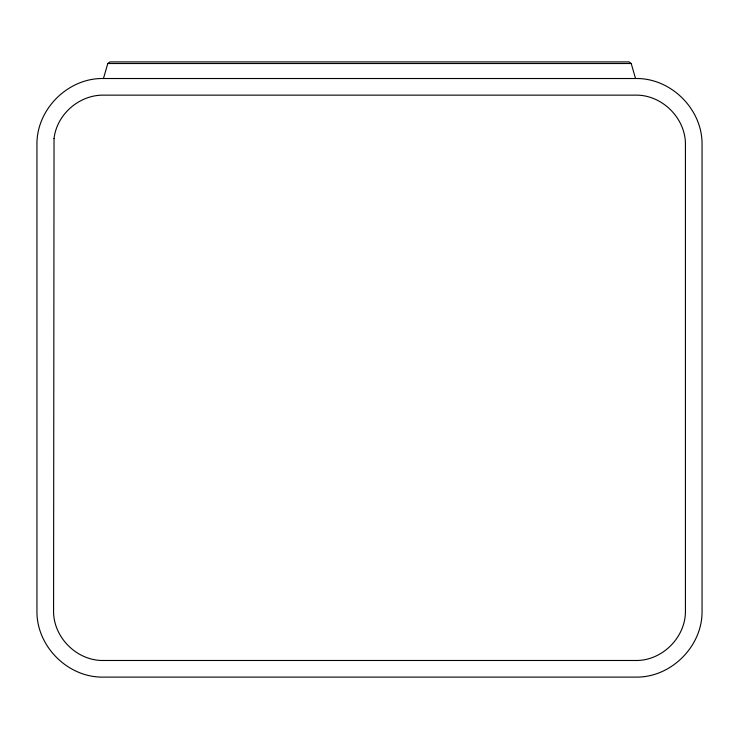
<?xml version="1.0" encoding="UTF-8"?>
<svg xmlns="http://www.w3.org/2000/svg" width="739" height="739" viewBox="0 0 739 739"><rect width="100%" height="100%" fill="white"/><g stroke="black" fill="none" stroke-linecap="round" stroke-linejoin="round"><path stroke-width="1.11" d="M103.46 78.519L107.792 63.517L109.963 61.891L629.037 61.891L631.208 63.517L635.54 78.519C671.086 77.771 702.798 109.483 702.05 145.029L702.05 610.599C702.798 646.145 671.086 677.857 635.54 677.109L103.46 677.109C67.914 677.857 36.202 646.145 36.95 610.599L36.95 145.029C36.202 109.483 67.914 77.771 103.46 78.519L635.54 78.519M107.792 63.517L631.208 63.517M54.039 138.526L53.578 610.054C52.774 637.11 76.948 661.285 104.005 660.481L634.995 660.481C662.052 661.285 686.226 637.11 685.423 610.054L685.423 145.574C686.226 118.517 662.052 94.343 634.995 95.146L104.005 95.146C79.526 94.564 56.838 114.175 54.039 138.526"/></g></svg>
